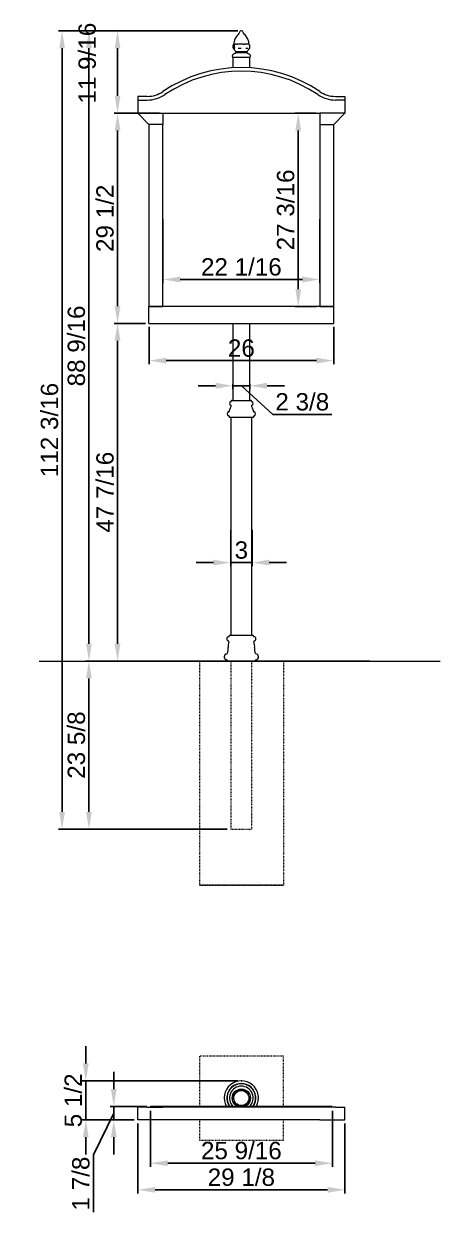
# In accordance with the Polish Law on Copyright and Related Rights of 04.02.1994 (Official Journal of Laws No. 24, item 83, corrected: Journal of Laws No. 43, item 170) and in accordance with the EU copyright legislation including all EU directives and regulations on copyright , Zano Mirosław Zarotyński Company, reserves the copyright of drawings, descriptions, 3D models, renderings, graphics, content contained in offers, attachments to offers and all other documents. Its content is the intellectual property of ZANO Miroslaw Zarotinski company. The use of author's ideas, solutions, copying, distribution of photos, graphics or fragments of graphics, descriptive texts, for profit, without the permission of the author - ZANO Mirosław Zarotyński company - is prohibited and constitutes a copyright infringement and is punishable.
# Model space of a CAD drawing. Header units: inches. Extents: x -10 to 216, y -6 to 167.
# Drawn here: x -9.6 to 49, y -5.6 to 161.4 of the extents above; entities that cross this region are included whole.
import ezdxf

# ---------------------------------------------------------------- set-up
doc = ezdxf.new("R2010")
doc.units = ezdxf.units.IN
doc.header["$PDSIZE"] = -1
doc.linetypes.add('HIDDEN', pattern=[1.905, 1.27, -0.635])
for name, color, linetype, lineweight in [('ZANO_R', 7, 'Continuous', 0), ('ZANO_R_przerywana', 250, 'HIDDEN', 0), ('ZANO_W', 1, 'Continuous', 0)]:
    doc.layers.add(name, color=color, linetype=linetype, lineweight=lineweight)
doc.styles.get("Standard").update_dxf_attribs({"font": 'arial.ttf'})
doc.dimstyles.new('amerykanie', dxfattribs={"dimtxt": 50, "dimasz": 50, "dimexe": 0.5, "dimexo": 0.5, "dimgap": 1, "dimtad": 1, "dimdec": 0, "dimzin": 0, "dimlunit": 5, "dimtxsty": 'Standard', "dimcen": 0.09, "dimclrd": 1, "dimclre": 1, "dimclrt": 1, "dimazin": 0, "dimtfac": 1, "dimtdec": 0, "dimtmove": 0, "dimatfit": 3, "dimfxl": 1, "dimtzin": 0, "dimarcsym": 1})

# ---------------------------------------------------------------- blocks, each defined once
blk = doc.blocks.new('*D370')
at = {"layer": 'ZANO_W', "color": 1, "lineweight": -2}
for p, q in [((17.4, 110.51), (14.97, 110.51)), ((19.84, 110.74), (19.84, 110.01)), ((19.84, 110.51), (22.22, 110.51)), ((25.44, 106.48), (21.03, 110.51)), ((22.22, 110.74), (22.22, 110.01)), ((24.65, 110.51), (27.09, 110.51)), ((33.76, 106.48), (25.44, 106.48))]:
    blk.add_line(p, q, dxfattribs=at)
at = {"layer": 'ZANO_W', "color": 1}
for points in [[(17.4, 110.1), (17.4, 110.92), (19.84, 110.51)], [(24.65, 110.92), (24.65, 110.1), (22.22, 110.51)]]:
    blk.add_solid(points, dxfattribs=at)
at = {"layer": 'ZANO_W', "color": 1, "insert": (29.6, 108.24), "char_height": 2.438, "attachment_point": 5}
blk.add_mtext('2 3/8', dxfattribs=at)
blk = doc.blocks.new('*D371')
at = {"layer": 'ZANO_W', "color": 1, "lineweight": -2}
for p, q in [((19.53, 90.27), (19.53, 85.16)), ((22.53, 90.27), (22.53, 85.16)), ((17.09, 85.66), (14.66, 85.66)), ((19.53, 85.66), (22.53, 85.66)), ((24.96, 85.66), (27.4, 85.66))]:
    blk.add_line(p, q, dxfattribs=at)
at = {"layer": 'ZANO_W', "color": 1}
for points in [[(17.09, 85.25), (17.09, 86.07), (19.53, 85.66)], [(24.96, 86.07), (24.96, 85.25), (22.53, 85.66)]]:
    blk.add_solid(points, dxfattribs=at)
at = {"layer": 'ZANO_W', "color": 1, "insert": (21.03, 87.41), "char_height": 2.44, "attachment_point": 5}
blk.add_mtext('3', dxfattribs=at)
blk = doc.blocks.new('*D372')
at = {"layer": 'ZANO_W', "color": 1, "lineweight": -2}
for p, q in [((20.52, 160.37), (-4.69, 160.37)), ((-4.19, 50.64), (-4.19, 157.94)), ((19.03, 48.21), (-4.69, 48.21))]:
    blk.add_line(p, q, dxfattribs=at)
at = {"layer": 'ZANO_W', "color": 1}
for points in [[(-3.78, 157.94), (-4.59, 157.94), (-4.19, 160.37)], [(-4.59, 50.64), (-3.78, 50.64), (-4.19, 48.21)]]:
    blk.add_solid(points, dxfattribs=at)
at = {"layer": 'ZANO_W', "color": 1, "insert": (-5.95, 104.29), "char_height": 2.438, "attachment_point": 5, "rotation": 90}
blk.add_mtext('112 3/16', dxfattribs=at)
blk = doc.blocks.new('*D373')
at = {"layer": 'ZANO_W', "color": 1, "lineweight": -2}
for p, q in [((20.53, 160.37), (-0.91, 160.37)), ((-0.41, 157.94), (-0.41, 74.27)), ((19.03, 71.83), (-0.91, 71.83))]:
    blk.add_line(p, q, dxfattribs=at)
at = {"layer": 'ZANO_W', "color": 1}
for points in [[(-0.01, 157.94), (-0.82, 157.94), (-0.41, 160.37)], [(-0.82, 74.27), (-0.01, 74.27), (-0.41, 71.83)]]:
    blk.add_solid(points, dxfattribs=at)
at = {"layer": 'ZANO_W', "color": 1, "insert": (-2.17, 116.1), "char_height": 2.438, "attachment_point": 5, "rotation": 90}
blk.add_mtext('88 9/16', dxfattribs=at)
blk = doc.blocks.new('*D374')
at = {"layer": 'ZANO_W', "color": 1, "lineweight": -2}
for p, q in [((19.03, 71.83), (-0.91, 71.83)), ((-0.41, 69.39), (-0.41, 50.64)), ((19.03, 48.21), (-0.91, 48.21))]:
    blk.add_line(p, q, dxfattribs=at)
at = {"layer": 'ZANO_W', "color": 1}
for points in [[(-0.01, 69.39), (-0.82, 69.39), (-0.41, 71.83)], [(-0.82, 50.64), (-0.01, 50.64), (-0.41, 48.21)]]:
    blk.add_solid(points, dxfattribs=at)
at = {"layer": 'ZANO_W', "color": 1, "insert": (-2.17, 60.02), "char_height": 2.438, "attachment_point": 5, "rotation": 90}
blk.add_mtext('23 5/8', dxfattribs=at)
blk = doc.blocks.new('*D375')
at = {"layer": 'ZANO_W', "color": 1, "lineweight": -2}
for p, q in [((7.54, 119.28), (3.12, 119.28)), ((3.62, 116.84), (3.62, 74.27)), ((14.62, 71.83), (3.12, 71.83))]:
    blk.add_line(p, q, dxfattribs=at)
at = {"layer": 'ZANO_W', "color": 1}
for points in [[(4.02, 116.84), (3.21, 116.84), (3.62, 119.28)], [(3.21, 74.27), (4.02, 74.27), (3.62, 71.83)]]:
    blk.add_solid(points, dxfattribs=at)
at = {"layer": 'ZANO_W', "color": 1, "insert": (1.86, 95.55), "char_height": 2.438, "attachment_point": 5, "rotation": 90}
blk.add_mtext('47 7/16', dxfattribs=at)
blk = doc.blocks.new('*D376')
at = {"layer": 'ZANO_W', "color": 1, "lineweight": -2}
for p, q in [((10, 133.93), (10, 124.94)), ((32.05, 133.93), (32.05, 124.94)), ((12.44, 125.44), (29.62, 125.44))]:
    blk.add_line(p, q, dxfattribs=at)
at = {"layer": 'ZANO_W', "color": 1}
for points in [[(12.44, 125.85), (12.44, 125.03), (10, 125.44)], [(29.62, 125.03), (29.62, 125.85), (32.05, 125.44)]]:
    blk.add_solid(points, dxfattribs=at)
at = {"layer": 'ZANO_W', "color": 1, "insert": (21.03, 127.2), "char_height": 2.438, "attachment_point": 5}
blk.add_mtext('22 1/16', dxfattribs=at)
blk = doc.blocks.new('*D377')
at = {"layer": 'ZANO_W', "color": 1, "lineweight": -2}
for p, q in [((31.55, 148.81), (28.53, 148.81)), ((29.03, 124.08), (29.03, 146.37)), ((31.55, 121.64), (28.53, 121.64))]:
    blk.add_line(p, q, dxfattribs=at)
at = {"layer": 'ZANO_W', "color": 1}
for points in [[(29.44, 146.37), (28.63, 146.37), (29.03, 148.81)], [(28.63, 124.08), (29.44, 124.08), (29.03, 121.64)]]:
    blk.add_solid(points, dxfattribs=at)
at = {"layer": 'ZANO_W', "color": 1, "insert": (27.27, 135.22), "char_height": 2.438, "attachment_point": 5, "rotation": 90}
blk.add_mtext('27 3/16', dxfattribs=at)
blk = doc.blocks.new('*D378')
at = {"layer": 'ZANO_W', "color": 1, "lineweight": -2}
for p, q in [((8.04, 118.78), (8.04, 113.54)), ((34.02, 118.78), (34.02, 113.54)), ((10.47, 114.04), (31.58, 114.04))]:
    blk.add_line(p, q, dxfattribs=at)
at = {"layer": 'ZANO_W', "color": 1}
for points in [[(10.47, 114.45), (10.47, 113.64), (8.04, 114.04)], [(31.58, 113.64), (31.58, 114.45), (34.02, 114.04)]]:
    blk.add_solid(points, dxfattribs=at)
at = {"layer": 'ZANO_W', "color": 1, "insert": (21.03, 115.79), "char_height": 2.438, "attachment_point": 5}
blk.add_mtext('26', dxfattribs=at)
blk = doc.blocks.new('*D379')
at = {"layer": 'ZANO_W', "color": 1, "lineweight": -2}
for p, q in [((7.54, 148.81), (3.12, 148.81)), ((3.62, 121.71), (3.62, 146.37)), ((7.54, 119.28), (3.12, 119.28))]:
    blk.add_line(p, q, dxfattribs=at)
at = {"layer": 'ZANO_W', "color": 1}
for points in [[(4.02, 146.37), (3.21, 146.37), (3.62, 148.81)], [(3.21, 121.71), (4.02, 121.71), (3.62, 119.28)]]:
    blk.add_solid(points, dxfattribs=at)
at = {"layer": 'ZANO_W', "color": 1, "insert": (1.86, 134.04), "char_height": 2.438, "attachment_point": 5, "rotation": 90}
blk.add_mtext('29 1/2', dxfattribs=at)
blk = doc.blocks.new('*D380')
at = {"layer": 'ZANO_W', "color": 1, "lineweight": -2}
for p, q in [((20.52, 160.37), (3.12, 160.37)), ((3.62, 151.24), (3.62, 157.94)), ((9.5, 148.81), (3.12, 148.81))]:
    blk.add_line(p, q, dxfattribs=at)
at = {"layer": 'ZANO_W', "color": 1}
for points in [[(4.02, 157.94), (3.21, 157.94), (3.62, 160.37)], [(3.21, 151.24), (4.02, 151.24), (3.62, 148.81)]]:
    blk.add_solid(points, dxfattribs=at)
at = {"layer": 'ZANO_W', "color": 1, "insert": (-0.65, 155.84), "char_height": 2.438, "attachment_point": 5, "rotation": 90}
blk.add_mtext('11 9/16', dxfattribs=at)
blk = doc.blocks.new('*D381')
at = {"layer": 'ZANO_W', "color": 1, "lineweight": -2}
for p, q in [((8.23, 8.63), (8.23, 0.77)), ((33.83, 8.63), (33.83, 0.77)), ((10.67, 1.27), (31.39, 1.27))]:
    blk.add_line(p, q, dxfattribs=at)
at = {"layer": 'ZANO_W', "color": 1}
for points in [[(10.67, 1.67), (10.67, 0.86), (8.23, 1.27)], [(31.39, 0.86), (31.39, 1.67), (33.83, 1.27)]]:
    blk.add_solid(points, dxfattribs=at)
at = {"layer": 'ZANO_W', "color": 1, "insert": (21.03, 3.03), "char_height": 2.438, "attachment_point": 5}
blk.add_mtext('25 9/16', dxfattribs=at)
blk = doc.blocks.new('*D382')
at = {"layer": 'ZANO_W', "color": 1, "lineweight": -2}
for p, q in [((6.46, 6.86), (6.46, -2.97)), ((35.6, 6.86), (35.6, -2.97)), ((8.9, -2.47), (33.16, -2.47))]:
    blk.add_line(p, q, dxfattribs=at)
at = {"layer": 'ZANO_W', "color": 1}
for points in [[(8.9, -2.07), (8.9, -2.88), (6.46, -2.47)], [(33.16, -2.88), (33.16, -2.07), (35.6, -2.47)]]:
    blk.add_solid(points, dxfattribs=at)
at = {"layer": 'ZANO_W', "color": 1, "insert": (21.03, -0.71), "char_height": 2.438, "attachment_point": 5}
blk.add_mtext('29 1/8', dxfattribs=at)
blk = doc.blocks.new('*D383')
at = {"layer": 'ZANO_W', "color": 1, "lineweight": -2}
for p, q in [((3.09, 11.68), (3.09, 14.12)), ((7.73, 9.25), (2.59, 9.25)), ((3.09, 7.36), (3.09, 9.25)), ((0.22, 2.43), (3.09, 8.3)), ((5.96, 7.36), (2.59, 7.36)), ((3.09, 4.92), (3.09, 2.48)), ((0.22, -5.62), (0.22, 2.43))]:
    blk.add_line(p, q, dxfattribs=at)
at = {"layer": 'ZANO_W', "color": 1}
for points in [[(2.68, 11.68), (3.49, 11.68), (3.09, 9.25)], [(3.49, 4.92), (2.68, 4.92), (3.09, 7.36)]]:
    blk.add_solid(points, dxfattribs=at)
at = {"layer": 'ZANO_W', "color": 1, "insert": (-1.54, -1.59), "char_height": 2.438, "attachment_point": 5, "rotation": 90}
blk.add_mtext('1 7/8', dxfattribs=at)
blk = doc.blocks.new('*D384')
at = {"layer": 'ZANO_W', "color": 1, "lineweight": -2}
for p, q in [((-0.85, 15.28), (-0.85, 17.72)), ((20.53, 12.84), (-1.35, 12.84)), ((-0.85, 7.36), (-0.85, 12.84)), ((5.96, 7.36), (-1.35, 7.36)), ((-0.85, 4.92), (-0.85, 2.48))]:
    blk.add_line(p, q, dxfattribs=at)
at = {"layer": 'ZANO_W', "color": 1}
for points in [[(-1.26, 15.28), (-0.44, 15.28), (-0.85, 12.84)], [(-0.44, 4.92), (-1.26, 4.92), (-0.85, 7.36)]]:
    blk.add_solid(points, dxfattribs=at)
at = {"layer": 'ZANO_W', "color": 1, "insert": (-2.61, 10.1), "char_height": 2.438, "attachment_point": 5, "rotation": 90}
blk.add_mtext('5 1/2', dxfattribs=at)

msp = doc.modelspace()

# ---------------------------------------------------------------- linework, layer by layer
at = {"layer": 'ZANO_R'}
for p, q in [((21.03634, 160.37257), (21.02229, 160.37257)), ((19.96332, 157.84123), (19.9598, 157.84366)), ((19.96645, 158.49631), (19.96645, 158.49322)), ((20.24895, 158.49631), (19.96645, 158.49631)), ((19.96844, 157.83235), (19.96847, 157.83012)), ((20.09426, 157.89455), (19.97631, 157.89455)), ((20.08805, 157.93277), (20.0942, 157.91856)), ((21.79769, 157.27002), (20.26094, 157.27002)), ((20.26757, 157.49325), (21.79106, 157.49325)), ((21.26406, 158.49631), (20.4227, 158.49631)), ((20.99941, 157.89455), (20.6279, 157.89455)), ((22.04442, 158.49631), (21.48183, 158.49631)), ((21.93446, 157.89455), (21.6809, 157.89455)), ((22.09218, 158.49631), (22.08845, 158.49631)), ((22.09218, 158.4933), (22.09218, 158.49631)), ((22.09631, 157.84193), (22.09883, 157.84366)), ((19.84221, 156.68052), (19.84221, 155.18789)), ((19.84221, 156.68052), (21.02931, 156.68052)), ((21.02931, 156.68052), (22.21642, 156.68052)), ((22.21642, 155.18789), (22.21642, 156.68052)), ((7.79433, 151.16827), (6.4612, 151.16827)), ((6.4612, 151.16827), (6.4612, 150.65641)), ((6.4612, 150.65641), (7.79433, 150.65641)), ((6.4612, 150.65641), (6.4612, 148.80587)), ((34.2643, 151.16827), (35.59742, 151.16827)), ((35.59742, 150.65641), (34.2643, 150.65641)), ((35.59742, 151.16827), (35.59742, 150.65641)), ((35.59742, 150.65641), (35.59742, 148.80587)), ((6.4612, 148.80587), (10.0048, 148.80587)), ((8.03614, 147.23094), (6.4612, 148.80587)), ((10.0048, 148.80587), (32.05383, 148.80587)), ((10.0048, 148.80587), (10.0048, 147.23094)), ((35.59742, 148.80587), (32.05383, 148.80587)), ((32.05383, 148.80587), (32.05383, 147.23094)), ((34.02249, 147.23094), (35.59742, 148.80587)), ((8.03614, 147.23094), (8.03614, 121.63832)), ((10.0048, 147.23094), (8.03614, 147.23094)), ((10.0048, 121.63832), (10.0048, 147.23094)), ((32.05383, 147.23094), (32.05383, 121.63832)), ((32.05383, 147.23094), (34.02249, 147.23094)), ((34.02249, 121.63832), (34.02249, 147.23094)), ((8.03614, 121.63832), (10.0048, 121.63832)), ((34.02249, 121.63832), (8.03614, 121.63832)), ((8.03614, 119.27592), (8.03614, 121.63832)), ((32.05383, 121.63832), (34.02249, 121.63832)), ((34.02249, 119.27592), (34.02249, 121.63832)), ((8.03614, 119.27592), (34.02249, 119.27592)), ((19.84221, 119.27592), (19.84221, 108.44827)), ((22.21642, 108.44827), (22.21642, 119.27592)), ((19.61362, 108.3709), (19.61305, 108.3383)), ((19.69235, 108.44827), (21.02931, 108.44827)), ((21.02931, 108.44827), (22.36627, 108.44827)), ((22.44558, 108.3383), (22.44501, 108.3709)), ((19.29464, 106.21503), (19.29552, 106.16461)), ((19.37425, 106.08724), (22.68438, 106.08724)), ((19.53116, 106.08724), (19.53116, 75.45347)), ((22.52747, 75.45347), (22.52747, 106.08724)), ((22.76311, 106.16461), (22.76399, 106.21503)), ((19.33039, 75.38468), (19.32458, 75.33907)), ((19.40851, 75.45347), (21.02931, 75.45347)), ((21.02931, 75.45347), (22.65012, 75.45347)), ((22.73405, 75.33907), (22.72823, 75.38468)), ((-7.40283, 71.83113), (49.00983, 71.83113)), ((39.09377, 71.83113), (2.96486, 71.83113)), ((15.12332, 71.83113), (26.9353, 71.83113)), ((26.9353, 71.83113), (15.12332, 71.83113)), ((19.01941, 71.9382), (19.01993, 71.9085)), ((19.5316, 71.83113), (22.52703, 71.83113)), ((23.0387, 71.9085), (23.03922, 71.9382)), ((19.96885, 10.33036), (19.97451, 10.28083)), ((20.00877, 10.11771), (20.00883, 10.11764)), ((20.25164, 11.15591), (20.25161, 11.15583)), ((21.27219, 11.46468), (21.2721, 11.46466)), ((22.04986, 10.73524), (22.0498, 10.73531)), ((6.4612, 7.35536), (6.4612, 9.12716)), ((7.79433, 9.12716), (6.4612, 9.12716)), ((7.79433, 9.12716), (10.00016, 9.12716)), ((20.55008, 9.24528), (8.233, 9.24528)), ((8.233, 9.12716), (8.233, 9.24528)), ((32.05847, 9.12716), (10.00016, 9.12716)), ((20.78644, 9.38827), (20.78653, 9.38829)), ((33.82563, 9.24528), (21.50342, 9.24528)), ((21.80698, 9.69704), (21.80701, 9.69712)), ((34.2643, 9.12716), (32.05847, 9.12716)), ((33.82563, 9.12716), (33.82563, 9.24528)), ((34.2643, 9.12716), (35.59742, 9.12716)), ((35.59742, 7.35536), (35.59742, 9.12716)), ((7.79433, 7.35536), (6.4612, 7.35536)), ((10.00016, 7.35536), (7.79433, 7.35536)), ((32.05847, 7.35536), (10.00016, 7.35536)), ((32.05847, 7.35536), (34.2643, 7.35536)), ((34.2643, 7.35536), (35.59742, 7.35536))]:
    msp.add_line(p, q, dxfattribs=at)
at = {"layer": 'ZANO_R', "flags": 128}
for points in [[(21.02229, 160.37257), (20.98619, 160.36943), (20.94624, 160.3582), (20.87777, 160.31713), (20.82382, 160.26045), (20.7821, 160.19665), (20.68958, 160.01853), (20.56093, 159.86561), (20.42545, 159.71123), (20.29925, 159.54521), (20.1574, 159.30538), (20.04821, 159.04778), (19.99819, 158.86807), (19.96993, 158.68344), (19.96651, 158.49526)], [(22.09212, 158.49526), (22.0887, 158.68344), (22.06044, 158.86807), (22.01042, 159.04778), (21.90123, 159.30538), (21.75937, 159.54521), (21.65975, 159.67915), (21.55175, 159.80455), (21.44373, 159.92715), (21.34971, 160.05005), (21.27653, 160.19665), (21.23481, 160.26045), (21.18086, 160.31713), (21.11239, 160.3582), (21.07244, 160.36943), (21.03634, 160.37257)], [(20.26022, 157.27734), (20.25537, 157.24457), (20.21771, 157.22058), (20.15878, 157.19675), (20.0975, 157.17544), (20.0344, 157.15322), (19.97128, 157.12754), (19.90877, 157.09603), (19.85501, 157.06134), (19.8056, 157.01605), (19.76886, 156.95631), (19.75376, 156.88682), (19.76062, 156.81567), (19.78964, 156.74919), (19.81342, 156.72045), (19.84422, 156.69743), (19.88185, 156.6832), (19.91125, 156.68009)], [(19.94706, 158.45699), (19.92685, 158.44686), (19.89304, 158.41607), (19.85527, 158.34907), (19.84165, 158.2931), (19.83779, 158.25323), (19.83844, 158.19903), (19.84234, 158.15259), (19.84475, 158.10711), (19.84705, 158.04484), (19.85419, 157.99318), (19.86085, 157.96816), (19.86686, 157.95176), (19.87693, 157.93114), (19.9158, 157.88099), (19.9633, 157.84121)], [(19.9463, 158.45843), (19.94566, 158.45863), (19.94932, 158.45983)], [(19.95808, 157.84073), (19.95988, 157.83981), (19.96699, 157.82983), (19.96707, 157.83004)], [(19.96893, 157.83237), (19.96939, 157.81806), (19.99572, 157.75017), (20.03654, 157.69401), (20.08383, 157.64659), (20.1314, 157.60473), (20.17854, 157.56482), (20.22732, 157.52522), (20.26859, 157.49211)], [(20.05466, 158.4422), (20.0502, 158.43784), (20.03737, 158.41768), (20.03119, 158.40279), (20.02441, 158.37564), (20.01914, 158.33092), (20.01601, 158.24644), (20.01826, 158.18517), (20.02688, 158.11449), (20.05074, 158.01954), (20.07304, 157.9593), (20.08731, 157.93238)], [(20.06999, 158.45242), (20.06765, 158.4522), (20.05536, 158.44149)], [(20.0942, 157.91856), (20.1184, 157.88382), (20.1216, 157.88195)], [(20.26813, 157.49248), (20.25701, 157.48704), (20.23266, 157.46141), (20.22003, 157.43546), (20.21315, 157.4124), (20.20849, 157.38815), (20.20803, 157.35421), (20.2159, 157.32026), (20.22447, 157.302), (20.24067, 157.28266), (20.2593, 157.2711)], [(20.24895, 158.49631), (20.30118, 158.49702), (20.41641, 158.49632), (20.4227, 158.49631)], [(21.26406, 158.49631), (21.33583, 158.49702), (21.47487, 158.49632), (21.48183, 158.49631)], [(21.79004, 157.49211), (21.84786, 157.53846), (21.91158, 157.59132), (21.9748, 157.64659), (22.02209, 157.69401), (22.06291, 157.75017), (22.08923, 157.81806), (22.0897, 157.83237)], [(21.79114, 157.26672), (21.79873, 157.27052), (21.81796, 157.28266), (21.83416, 157.302), (21.84273, 157.32026), (21.85059, 157.35421), (21.85014, 157.38815), (21.8464, 157.40858), (21.8413, 157.42742), (21.8333, 157.44818), (21.81952, 157.47036), (21.79646, 157.49033), (21.79092, 157.49281)], [(22.14737, 156.68009), (22.17678, 156.6832), (22.21441, 156.69743), (22.2452, 156.72045), (22.26899, 156.74919), (22.29801, 156.81567), (22.30487, 156.88682), (22.28977, 156.95631), (22.25303, 157.01605), (22.20362, 157.06134), (22.14986, 157.09603), (22.08734, 157.12754), (22.02423, 157.15322), (21.96113, 157.17544), (21.89985, 157.19675), (21.84092, 157.22058), (21.80326, 157.24457), (21.7984, 157.27734)], [(22.09134, 157.82876), (22.0931, 157.83296), (22.10098, 157.84128)], [(22.09689, 157.84121), (22.13371, 157.87007), (22.15496, 157.89101), (22.17046, 157.91067), (22.18979, 157.94634), (22.20308, 157.98724), (22.21378, 158.07124), (22.2154, 158.12755), (22.21722, 158.17087), (22.2206, 158.2198), (22.22071, 158.25535), (22.21393, 158.31141), (22.20285, 158.35004), (22.18147, 158.39364), (22.14433, 158.43685), (22.11068, 158.45586)], [(22.11217, 158.45838), (22.11297, 158.45863), (22.10928, 158.45984)], [(20.23138, 11.12653), (20.10955, 11.06551), (20.01393, 10.99654), (19.95223, 10.92419), (19.91594, 10.85879), (19.87631, 10.74271), (19.85327, 10.63813), (19.84304, 10.57439), (19.83708, 10.50705), (19.8412, 10.41887), (19.86077, 10.33875), (19.90028, 10.25645), (19.95687, 10.17888), (20.00862, 10.11759)], [(20.00972, 10.11949), (20.01743, 10.09495), (20.02479, 10.07329)], [(20.02408, 10.08547), (20.01601, 9.94946), (20.02793, 9.83216), (20.05974, 9.74256), (20.09823, 9.67842), (20.17894, 9.58607), (20.258, 9.51382), (20.30808, 9.47308), (20.36342, 9.43426), (20.44184, 9.39373), (20.52101, 9.37063), (20.61204, 9.36369), (20.70752, 9.37391), (20.78647, 9.38808)], [(20.24835, 11.15029), (20.23704, 11.1379), (20.22334, 11.12233)], [(21.23661, 11.46753), (21.12285, 11.54253), (21.01532, 11.59085), (20.92181, 11.60811), (20.84702, 11.60684), (20.72668, 11.58312), (20.62459, 11.55078), (20.56427, 11.52778), (20.50298, 11.49926), (20.42867, 11.45161), (20.36907, 11.3946), (20.31755, 11.31924), (20.27866, 11.23144), (20.25146, 11.15598)], [(21.27392, 11.46281), (21.24882, 11.46841), (21.22961, 11.47228)], [(22.03454, 10.76748), (22.04261, 10.90349), (22.0307, 11.02079), (21.99889, 11.11039), (21.9604, 11.17453), (21.87969, 11.26688), (21.80063, 11.33913), (21.75055, 11.37987), (21.69521, 11.41869), (21.61678, 11.45922), (21.53762, 11.48232), (21.44659, 11.48926), (21.35111, 11.47904), (21.27216, 11.46487)], [(21.82725, 9.72642), (21.94907, 9.78744), (22.04469, 9.85641), (22.10639, 9.92876), (22.14269, 9.99416), (22.18232, 10.11024), (22.20535, 10.21482), (22.21559, 10.27856), (22.22154, 10.3459), (22.21743, 10.43408), (22.19786, 10.5142), (22.15835, 10.5965), (22.10176, 10.67407), (22.05001, 10.73536)], [(22.04931, 10.73213), (22.04127, 10.75776), (22.03559, 10.77464)], [(20.78844, 9.38927), (20.80913, 9.38468), (20.8283, 9.38081)], [(20.82202, 9.38542), (20.93577, 9.31042), (21.04331, 9.2621), (21.13682, 9.24484), (21.2116, 9.24611), (21.33194, 9.26983), (21.43404, 9.30217), (21.49436, 9.32517), (21.55565, 9.35369), (21.62996, 9.40134), (21.68955, 9.45835), (21.74108, 9.53371), (21.77996, 9.62151), (21.80717, 9.69697)], [(21.80712, 9.69927), (21.82144, 9.71489), (21.83437, 9.72956)]]:
    msp.add_lwpolyline(points, dxfattribs=at)
at = {"layer": 'ZANO_R'}
for radius in [1.27592, 1.06463]:
    msp.add_circle((21.02931, 10.42647), radius, dxfattribs=at)
for centre, radius, start, end in [((19.93085, 158.4922), 0.03558, 299.7567856, 1.6558006), ((19.94159, 157.8907), 0.03454, 8.9684962, 53.7642156), ((19.97734, 157.89585), 0.00165, 171.7758256, 231.6298921), ((18.0846, 158.29731), 1.93319, 348.0213674, 357.9990397), ((19.39437, 158.286), 0.62268, 357.8441123, 16.3328926), ((20.07579, 157.90538), 0.02264, 335.741451, 35.583758), ((20.09437, 157.89671), 0.00216, 267.2183992, 343.1973079), ((20.51637, 157.82149), 0.1307, 34.8007883, 47.9596111), ((20.62722, 157.89924), 0.00474, 221.8247259, 278.2398271), ((21.00012, 157.89997), 0.00547, 262.5997465, 314.6249226), ((20.62933, 158.18652), 0.47403, 322.2145985, 325.5771154), ((21.70185, 157.91481), 0.03088, 173.0368491, 217.3325963), ((21.68038, 157.89832), 0.00381, 216.0507787, 277.9353786), ((21.93464, 157.89689), 0.00234, 265.7449834, 339.8656403), ((21.98634, 157.87402), 0.05419, 124.7391501, 155.9788861), ((22.06643, 157.55657), 0.94, 88.65817, 91.34183), ((22.1258, 158.4909), 0.03342, 175.9567203, 242.1843184), ((21.02931, 135.53708), 19.68663, 55.9279098, 124.0720902), ((21.02931, 135.53708), 19.17478, 55.9279098, 124.0720902), ((7.79433, 155.10559), 3.93733, 270, 304.0720902), ((7.79433, 155.10559), 4.44918, 270, 304.0720902), ((34.2643, 155.10559), 4.44918, 235.9279098, 270), ((34.2643, 155.10559), 3.93733, 235.9279098, 270), ((19.22209, 106.90447), 0.07875, 282.4113034, 351.918517), ((20.27461, 106.75502), 0.98433, 146.6193097, 171.918517), ((19.61634, 108.01516), 0.25597, 104.1861274, 254.0971023), ((18.63072, 107.83818), 0.98433, 326.6193097, 350.7915408), ((19.52463, 107.69326), 0.07875, 350.7915408, 74.0971023), ((19.53431, 108.33967), 0.07875, 284.1861274, 359), ((19.69235, 108.36952), 0.07875, 90, 179), ((22.36627, 108.36952), 0.07875, 1, 90), ((22.52431, 108.33967), 0.07875, 181, 255.8138726), ((22.534, 107.69326), 0.07875, 105.9028977, 189.2084592), ((23.42791, 107.83818), 0.98433, 189.2084592, 213.3806903), ((22.44228, 108.01516), 0.25597, 285.9028977, 75.8138726), ((21.78401, 106.75502), 0.98433, 8.081483, 33.3806903), ((22.83653, 106.90447), 0.07875, 188.081483, 257.5886965), ((19.29826, 106.55835), 0.27565, 102.4113034, 256.5614884), ((19.2159, 106.21366), 0.07875, 1, 76.5614884), ((19.37425, 106.16598), 0.07875, 181, 270), ((22.68438, 106.16598), 0.07875, 270, 359), ((22.84273, 106.21366), 0.07875, 103.4385116, 179), ((22.76036, 106.55835), 0.27565, 283.4385116, 77.5886966), ((19.31658, 74.94159), 0.33467, 99.7637821, 253.9116203), ((19.24647, 75.34902), 0.07875, 279.7637821, 352.7367079), ((19.40851, 75.37473), 0.07875, 90, 172.7367079), ((22.65012, 75.37473), 0.07875, 7.2632921, 90), ((22.81216, 75.34902), 0.07875, 187.2632921, 260.2362179), ((22.74205, 74.94159), 0.33467, 286.0883797, 80.2362179), ((17.60423, 73.52876), 1.57493, 335.5887553, 7.0118506), ((20.73053, 73.91328), 1.57493, 157.5656346, 187.0118506), ((19.20201, 74.54436), 0.07875, 337.5656346, 73.9116203), ((22.85662, 74.54436), 0.07875, 106.0883797, 202.4343654), ((21.3281, 73.91328), 1.57493, 352.9881494, 22.4343654), ((24.4544, 73.52876), 1.57493, 172.9881494, 204.4112447), ((19.0254, 72.4217), 0.41348, 96.854054, 260.088308), ((18.94067, 71.93682), 0.07875, 1, 80.088308), ((18.96666, 72.91041), 0.07875, 276.854054, 335.5887553), ((19.09866, 71.90988), 0.07875, 181, 270), ((22.95997, 71.90988), 0.07875, 270, 359), ((23.09197, 72.91041), 0.07875, 204.4112447, 263.145946), ((23.11795, 71.93682), 0.07875, 99.911692, 179), ((23.03323, 72.4217), 0.41348, 279.911692, 83.145946), ((21.02931, 10.42647), 2.41739, 330.7497952, 209.2502048), ((21.02931, 10.42647), 2.04741, 324.765582, 215.234418), ((21.02931, 10.42647), 2.0067, 323.940441, 216.0595591), ((21.02931, 10.42647), 1.66894, 314.9474285, 225.0525715)]:
    msp.add_arc(centre, radius, start, end, dxfattribs=at)
msp.add_point((21.02931, 12.84387), dxfattribs=at)
at = {"layer": 'ZANO_R_przerywana', "ltscale": 0.05}
for p, q in [((15.12332, 71.83113), (15.12332, 40.33252)), ((15.12332, 71.83113), (15.12332, 40.33252)), ((19.53116, 71.83113), (19.53116, 48.20717)), ((22.52747, 48.20717), (22.52747, 71.83113)), ((26.9353, 71.83113), (26.9353, 40.33252)), ((26.9353, 71.83113), (26.9353, 40.33252)), ((19.53116, 48.20717), (22.52747, 48.20717)), ((15.12332, 40.33252), (26.9353, 40.33252)), ((26.9353, 40.33252), (15.12332, 40.33252)), ((26.9353, 16.33247), (15.12332, 16.33247)), ((15.12332, 16.33247), (15.12332, 9.24528)), ((26.9353, 9.24528), (26.9353, 16.33247)), ((15.12332, 7.35536), (15.12332, 4.52049)), ((26.9353, 4.52049), (26.9353, 7.35536)), ((15.12332, 4.52049), (26.9353, 4.52049))]:
    msp.add_line(p, q, dxfattribs=at)

# ---------------------------------------------------------------- dimensions: what is measured, and where the dimension line sits
at = {"layer": 'ZANO_W'}
for base, p1, p2, picture, middle in [((-4.18542, 160.37257), (19.53116, 48.20717), (21.02229, 160.37257), '*D372', (-5.94656, 104.28987)), ((-0.41127, 71.83113), (21.02931, 160.37257), (19.5316, 71.83113), '*D373', (-2.17159, 116.10185)), ((3.6173, 160.37257), (10.0048, 148.80587), (21.02229, 160.37257), '*D380', (-0.65333, 155.84232)), ((3.6173, 148.805869), (8.036135, 119.275918), (8.036135, 148.805869), '*D379', (1.856983, 134.040893)), ((29.033256, 148.805869), (32.05383, 121.638316), (32.05383, 148.805869), '*D377', (27.272107, 135.222093)), ((3.6173, 71.83113), (8.03614, 119.27592), (15.12332, 71.83113), '*D375', (1.85698, 95.55352)), ((-0.41127, 48.20717), (19.53116, 71.83113), (19.53116, 48.20717), '*D374', (-2.17242, 60.01915))]:
    dim = msp.add_linear_dim(base=base, p1=p1, p2=p2, angle=90, dimstyle='amerykanie', override={"dimtxt": 2.4375, "dimasz": 2.4375, "dimgap": 0.5, "dimdec": 4, "dimaunit": 1, "dimadec": 1, "dimtdec": 4, "dimtmove": 1, "dimfrac": 2}, dxfattribs=at)
    dim.commit()
    dim.dimension.update_dxf_attribs({"geometry": picture, "text_midpoint": middle})
for base, p1, p2, picture, middle in [((32.05383, 125.44077), (10.0048, 134.43463), (32.05383, 134.43463), '*D376', (21.02931, 127.20109)), ((34.022492, 114.041779), (8.036135, 119.275918), (34.022492, 119.275918), '*D378', (21.029314, 115.786301)), ((33.82563, 1.26781), (8.233, 9.12716), (33.82563, 9.12716), '*D381', (21.02931, 3.02813)), ((35.59742, -2.4741), (6.4612, 7.35536), (35.59742, 7.35536), '*D382', (21.02931, -0.71378))]:
    dim = msp.add_linear_dim(base=base, p1=p1, p2=p2, dimstyle='amerykanie', override={"dimtxt": 2.4375, "dimasz": 2.4375, "dimgap": 0.5, "dimdec": 4, "dimaunit": 1, "dimadec": 1, "dimtdec": 4, "dimtmove": 1, "dimfrac": 2}, dxfattribs=at)
    dim.commit()
    dim.dimension.update_dxf_attribs({"geometry": picture, "text_midpoint": middle})
for base, p1, p2, picture, middle in [((22.21642, 110.51076), (19.84221, 111.24317), (22.21642, 111.24317), '*D370', (25.94008, 106.4775)), ((22.52747, 85.66075), (19.53116, 90.77035), (22.52747, 90.77035), '*D371', (21.02931, 85.66075))]:
    dim = msp.add_linear_dim(base=base, p1=p1, p2=p2, dimstyle='amerykanie', override={"dimtxt": 2.4375, "dimasz": 2.4375, "dimgap": 0.5, "dimdec": 4, "dimaunit": 1, "dimadec": 1, "dimtdec": 4, "dimtmove": 1, "dimfrac": 2}, dxfattribs=at)
    dim.commit()
    dim.dimension.update_dxf_attribs({"geometry": picture, "text_midpoint": middle, "dimtype": 160})
for base, p2, picture, middle in [((-0.85098, 12.84387), (21.02931, 12.84387), '*D384', (-0.85098, 10.09962)), ((3.08827, 9.24528), (8.233, 9.24528), '*D383', (0.22112, 1.93369))]:
    dim = msp.add_linear_dim(base=base, p1=(6.4612, 7.35536), p2=p2, angle=90, dimstyle='amerykanie', override={"dimtxt": 2.4375, "dimasz": 2.4375, "dimgap": 0.5, "dimdec": 4, "dimaunit": 1, "dimadec": 1, "dimtdec": 4, "dimtmove": 1, "dimfrac": 2}, dxfattribs=at)
    dim.commit()
    dim.dimension.update_dxf_attribs({"geometry": picture, "text_midpoint": middle, "dimtype": 160})

doc.saveas('drawing.dxf')
